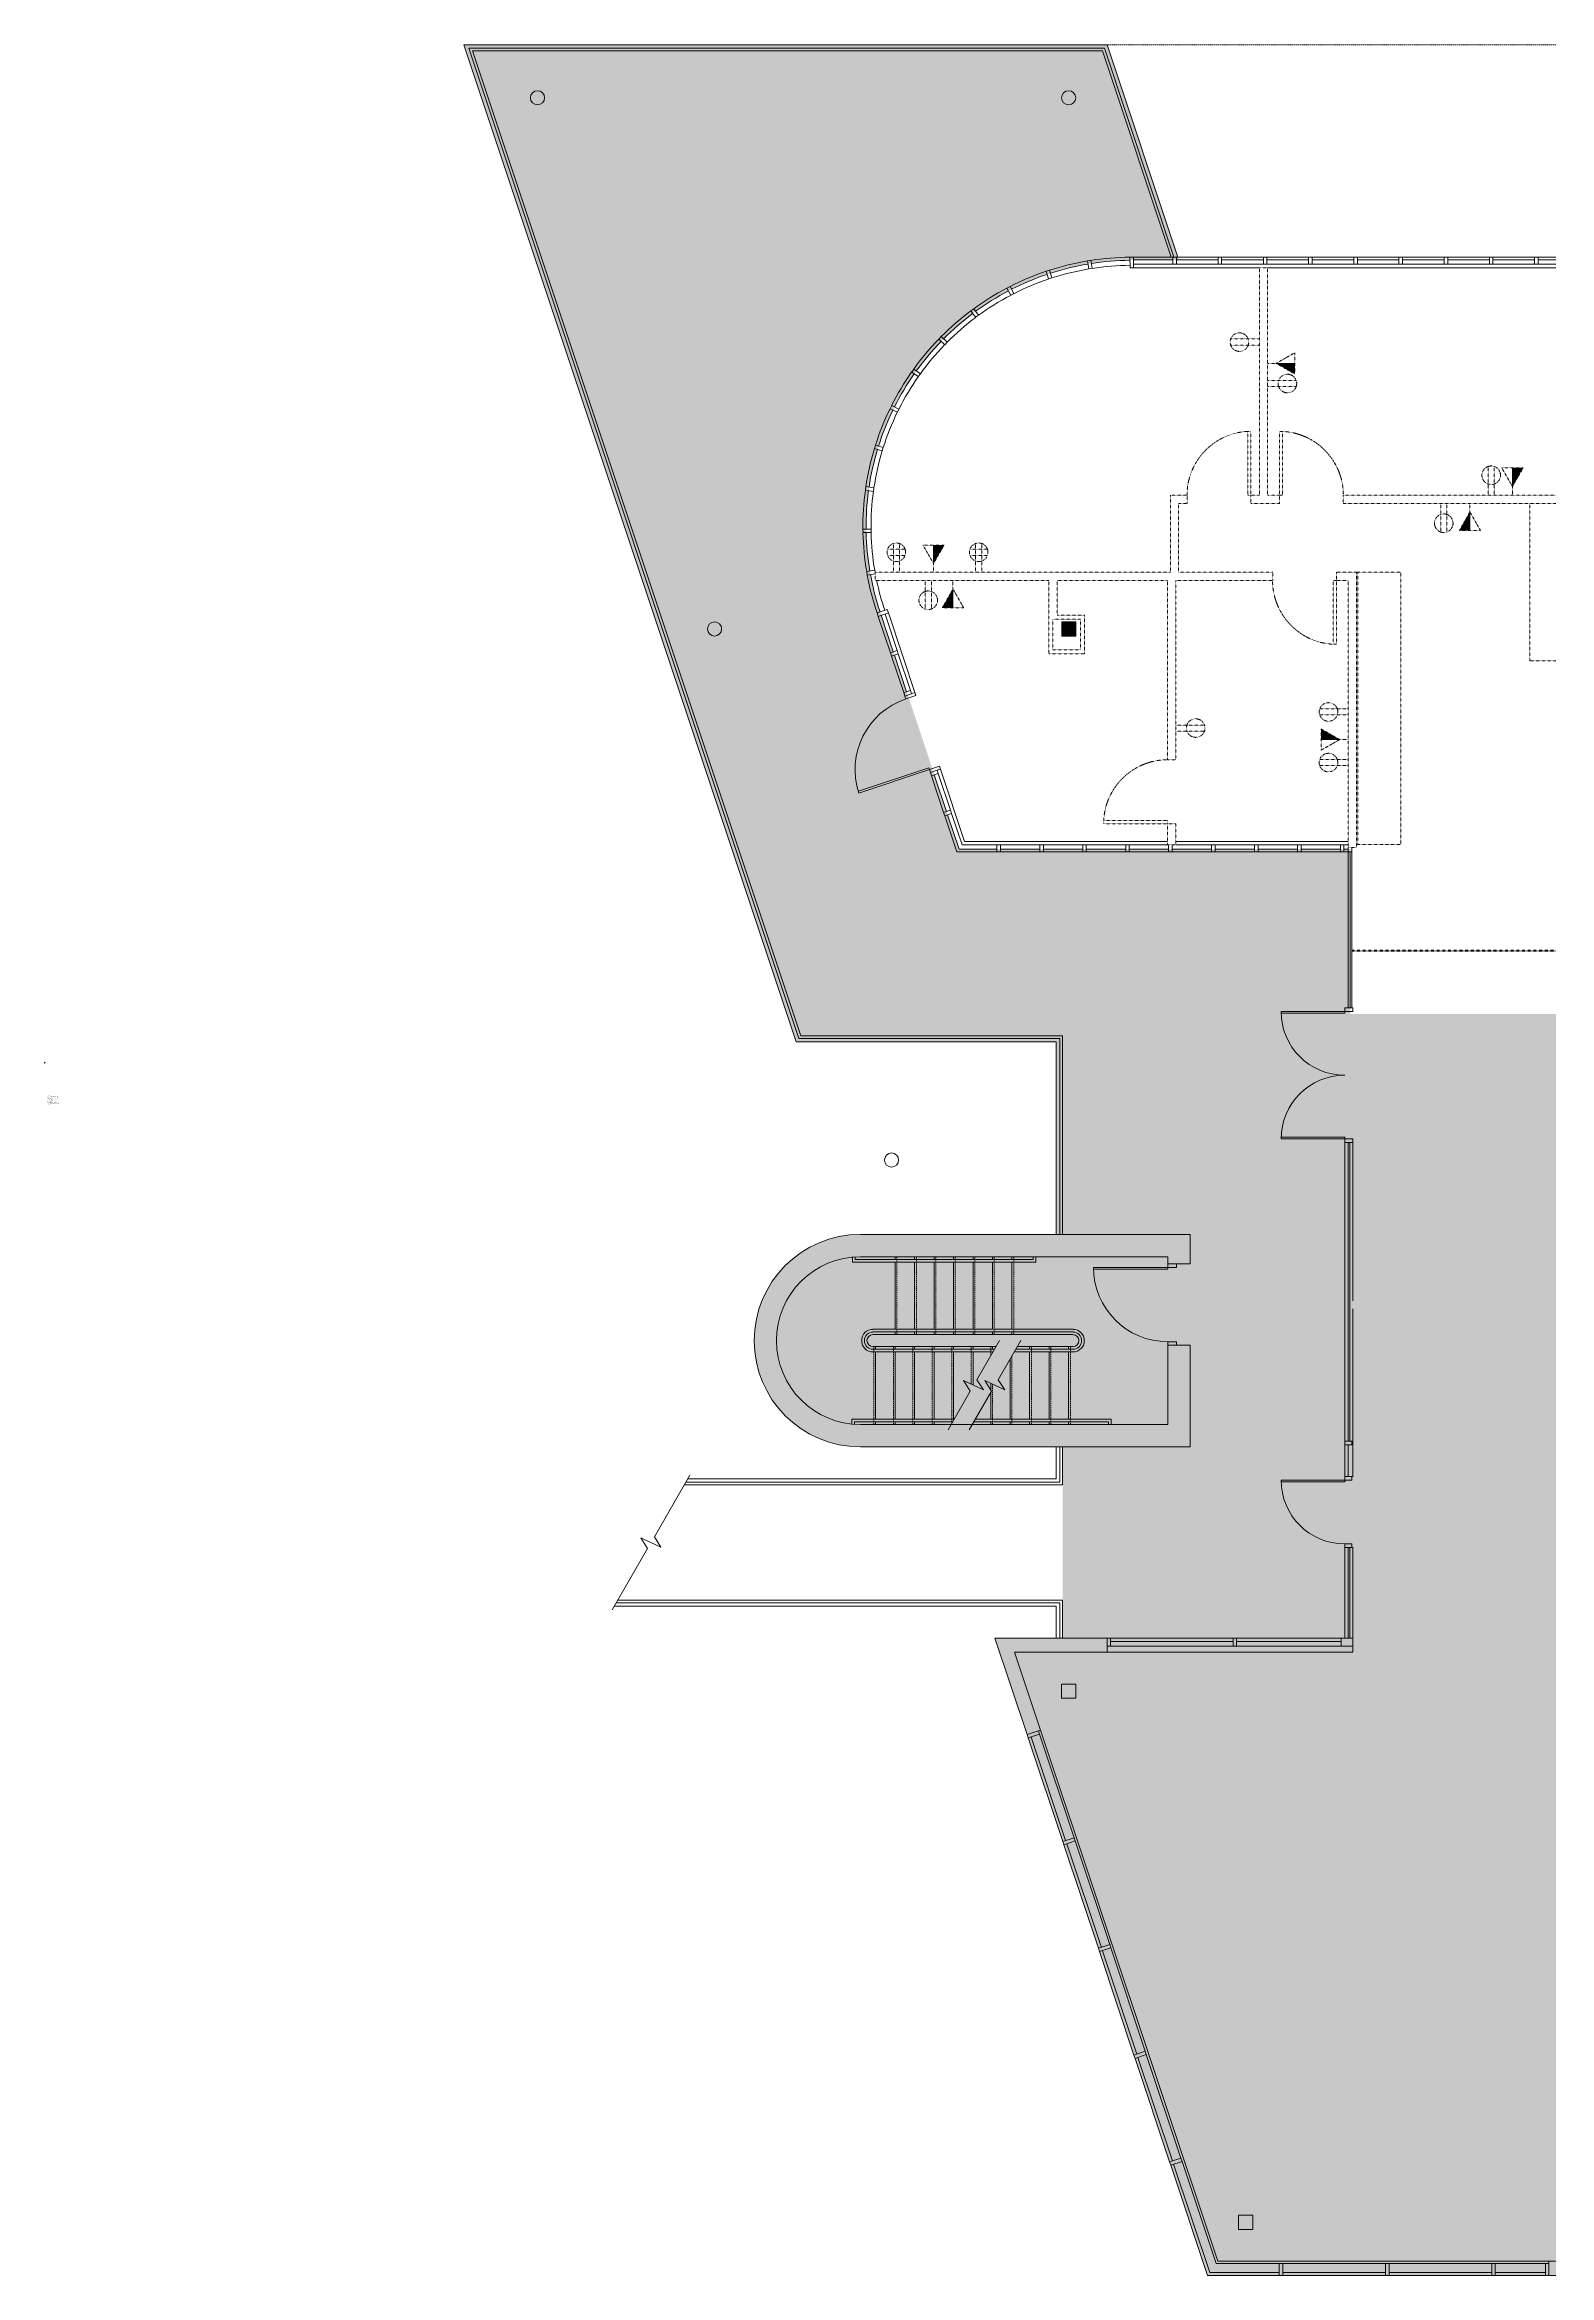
# Model space of a CAD drawing. Header units: inches. Extents: x 41 to 3078, y -575 to 685.
# Drawn here: x 41 to 891, y -575 to 685 of the extents above; entities that cross this region are included whole.
import ezdxf

# ---------------------------------------------------------------- set-up
doc = ezdxf.new("R2010")
doc.units = ezdxf.units.IN
doc.header["$MEASUREMENT"] = 0
for name, pattern in [('Demolished', [0.1875, 0.125, -0.0625]), ('Demolished 3_128_', [0.046875, 0.023437, -0.023437]), ('Hidden 1_16_', [0.09375, 0.0625, -0.03125]), ('IMPORT-HIDDEN2', [0.1875, 0.125, -0.0625])]:
    doc.linetypes.add(name, pattern=pattern)
for name, color, linetype, lineweight in [('8603 Westwood - 2nd Floor - suite 200 230_dwg', 8, 'Continuous', 9), ('A-ANNO-NOTE', 131, 'Demolished', 9), ('A-COLS-EXST', 7, 'Continuous', 9), ('A-DETL-GENF', 92, 'Continuous', 9), ('A-DOOR', 31, 'Demolished', 9), ('A-DOOR-EXST', 7, 'Continuous', 9), ('A-FLOR-BALC-EXST', 7, 'Continuous', 9), ('A-FLOR-HRAL-EXST', 7, 'Continuous', 9), ('A-FLOR-RISR-EXST', 7, 'IMPORT-HIDDEN2', 9), ('A-FLOR-STRS-EXST', 7, 'Continuous', 9), ('A-GLAZ-EXST', 7, 'Continuous', 9), ('A-GLAZ-SILL-EXST', 7, 'Continuous', 9), ('A-OVHD-BLKF-EXST', 7, 'IMPORT-HIDDEN2', 9), ('A-WALL-FULL-EXST', 7, 'Continuous', 9), ('G-ANNO-TEXT', 231, 'Continuous', 9), ('I-WALL', 2, 'Demolished', 9), ('Q-CASE', 31, 'Demolished', 9), ('S-COLS', 52, 'Continuous', 13)]:
    doc.layers.add(name, color=color, linetype=linetype, lineweight=lineweight)
doc.styles.add('Arial', font='arial.ttf', dxfattribs={"height": 0.09375})

# ---------------------------------------------------------------- blocks, each defined once
blk = doc.blocks.new('8603 Westwood - 2nd Floor - suite 200 230_dwg_SM59-2599819-New Construction - Demolition Plan')
at = {"layer": 'A-DOOR-EXST', "flags": 128}
blk.add_lwpolyline([(0, 42), (0, 0), (1, 0), (1, 42)], dxfattribs=at)
at = {"layer": 'A-DOOR-EXST'}
blk.add_arc((0, 0), 42, 360, 90, dxfattribs=at)
blk = doc.blocks.new('8603 Westwood - 2nd Floor - suite 200 230_dwg_SM55-2599832-New Construction - Demolition Plan')
at = {"layer": 'A-DOOR-EXST', "flags": 128}
blk.add_lwpolyline([(1, 36), (1, 0), (0, 0), (0, 36)], dxfattribs=at)
at = {"layer": 'A-DOOR-EXST'}
blk.add_arc((0, 0), 36, 360, 90, dxfattribs=at)
blk = doc.blocks.new('8603 Westwood - 2nd Floor - suite 200 230_dwg_SM56-2599834-New Construction - Demolition Plan')
at = {"layer": 'A-DOOR-EXST', "flags": 128}
for points in [[(0, 36), (0, 0), (1, 0), (1, 36)], [(71, 36), (71, 0), (72, 0), (72, 36)]]:
    blk.add_lwpolyline(points, dxfattribs=at)
at = {"layer": 'A-DOOR-EXST'}
for centre, start, end in [((0, 0), 360, 90), ((72, 0), 90, 180)]:
    blk.add_arc(centre, 36, start, end, dxfattribs=at)
blk = doc.blocks.new('8603 Westwood - 2nd Floor - suite 200 230_dwg_SM59-2599836-New Construction - Demolition Plan')
at = {"layer": 'A-DOOR-EXST', "flags": 128}
blk.add_lwpolyline([(0, 42), (0, 0), (1, 0), (1, 42)], dxfattribs=at)
at = {"layer": 'A-DOOR-EXST'}
blk.add_arc((0, 0), 42, 360, 90, dxfattribs=at)
blk = doc.blocks.new('8603 Westwood - 2nd Floor - suite 200 230_dwg-2280265-New Construction - Demolition Plan')
at = {"layer": 'A-COLS-EXST', "flags": 128}
for points in [[(-74.4, 334), (-82.4, 334), (-82.4, 326), (-74.4, 326)], [(25.6, 34), (17.6, 34), (17.6, 26), (25.6, 26)]]:
    blk.add_lwpolyline(points, close=True, dxfattribs=at)
at = {"layer": 'A-COLS-EXST'}
for centre in [(-378.4, 1230), (-78.4, 1230), (-278.4, 930), (-178.4, 630)]:
    blk.add_circle(centre, 4, dxfattribs=at)
at = {"layer": 'A-DOOR-EXST', "flags": 128}
for points in [[(-167.1, 893.4), (-165.2, 894), (-164.6, 892.4), (-170.3, 890.5), (-170.9, 892.1)], [(-152.7, 850.2), (-150.8, 850.8), (-151.3, 852.5), (-157, 850.6), (-156.5, 848.9)], [(-17.4, 571.4), (-17.4, 569.4), (-22.4, 569.4), (-22.4, 571.4)], [(-17.4, 525.4), (-17.4, 527.4), (-22.4, 527.4), (-22.4, 525.4)]]:
    blk.add_lwpolyline(points, dxfattribs=at)
for points in [[(82.1, 713.9), (82.1, 715.9), (77.6, 715.9), (77.6, 713.9)], [(82.1, 639.9), (82.1, 641.9), (77.6, 641.9), (77.6, 639.9)], [(77.6, 449.2), (81.6, 449.2), (81.6, 451.2), (77.6, 451.2)], [(77.6, 411.2), (81.6, 411.2), (81.6, 413.2), (77.6, 413.2)]]:
    blk.add_lwpolyline(points, close=True, dxfattribs=at)
at = {"layer": 'A-FLOR-BALC-EXST', "flags": 128}
for points in [[(-16.7, 1140), (-56.7, 1260), (-420, 1260), (-232.2, 696.7), (-85.4, 696.7), (-85.4, 588)], [(-85.4, 468), (-85.4, 450), (-293.4, 450)], [(-335, 378), (-85.4, 378), (-85.4, 360)]]:
    blk.add_lwpolyline(points, dxfattribs=at)
at = {"layer": 'A-FLOR-HRAL-EXST', "flags": 128}
for points in [[(-18.9, 1140), (-58.2, 1258), (-417.2, 1258), (-230.8, 698.7), (-83.4, 698.7), (-83.4, 588)], [(-20.4, 1140), (-59.3, 1256.5), (-415.1, 1256.5), (-229.7, 700.2), (-81.9, 700.2), (-81.9, 588)], [(-81.9, 468), (-81.9, 446.5), (-295.5, 446.5)], [(-83.4, 468), (-83.4, 448), (-294.6, 448)], [(-83.4, 360), (-83.4, 380), (-333.8, 380)], [(-81.9, 360), (-81.9, 381.5), (-333, 381.5)]]:
    blk.add_lwpolyline(points, dxfattribs=at)
at = {"layer": 'A-FLOR-RISR-EXST'}
for p, q in [((-175.4, 531.4), (-175.4, 575.4)), ((-164.4, 531.4), (-164.4, 575.4)), ((-153.4, 531.4), (-153.4, 575.4)), ((-142.4, 531.4), (-142.4, 575.4)), ((-131.4, 531.4), (-131.4, 575.4)), ((-120.4, 531.4), (-120.4, 575.4)), ((-109.4, 531.4), (-109.4, 575.4)), ((-188.4, 524.6), (-188.4, 480.6)), ((-177.4, 524.6), (-177.4, 480.6)), ((-166.4, 524.6), (-166.4, 480.6)), ((-155.4, 524.6), (-155.4, 480.6)), ((-144.4, 524.6), (-144.4, 481.4)), ((-133.4, 524.6), (-133.4, 503.4)), ((-122.4, 524.6), (-122.4, 519.5)), ((-110.4, 519.5), (-110.4, 480.6)), ((-99.4, 524.6), (-99.4, 480.6)), ((-88.4, 524.6), (-88.4, 480.6)), ((-77.4, 524.6), (-77.4, 480.6)), ((-121.4, 503.4), (-121.4, 480.6))]:
    blk.add_line(p, q, dxfattribs=at)
at = {"layer": 'A-FLOR-STRS-EXST'}
for p, q in [((-176.4, 573.9), (-176.4, 575.4)), ((-176.4, 534.4), (-176.4, 572.4)), ((-165.4, 573.9), (-165.4, 575.4)), ((-165.4, 534.4), (-165.4, 572.4)), ((-154.4, 573.9), (-154.4, 575.4)), ((-154.4, 534.4), (-154.4, 572.4)), ((-143.4, 573.9), (-143.4, 575.4)), ((-143.4, 534.4), (-143.4, 572.4)), ((-132.4, 573.9), (-132.4, 575.4)), ((-132.4, 534.4), (-132.4, 572.4)), ((-121.4, 573.9), (-121.4, 575.4)), ((-121.4, 534.4), (-121.4, 572.4)), ((-110.4, 573.9), (-110.4, 575.4)), ((-110.4, 534.4), (-110.4, 572.4)), ((-75.9, 534.4), (-188.9, 534.4)), ((-75.9, 532.9), (-188.9, 532.9)), ((-188.9, 531.4), (-75.9, 531.4)), ((-176.4, 531.4), (-176.4, 532.9)), ((-165.4, 531.4), (-165.4, 532.9)), ((-154.4, 531.4), (-154.4, 532.9)), ((-143.4, 531.4), (-143.4, 532.9)), ((-132.4, 531.4), (-132.4, 532.9)), ((-121.4, 531.4), (-121.4, 532.9)), ((-110.4, 531.4), (-110.4, 532.9)), ((-119.4, 524.6), (-188.9, 524.6)), ((-188.9, 523.1), (-120.3, 523.1)), ((-188.9, 521.6), (-121.1, 521.6)), ((-187.4, 524.6), (-187.4, 523.1)), ((-187.4, 521.6), (-187.4, 483.6)), ((-176.4, 524.6), (-176.4, 523.1)), ((-176.4, 521.6), (-176.4, 483.6)), ((-165.4, 524.6), (-165.4, 523.1)), ((-165.4, 521.6), (-165.4, 483.6)), ((-154.4, 524.6), (-154.4, 523.1)), ((-154.4, 521.6), (-154.4, 483.6)), ((-143.4, 524.6), (-143.4, 523.1)), ((-143.4, 521.6), (-143.4, 483.6)), ((-132.4, 524.6), (-132.4, 523.1)), ((-132.4, 521.6), (-132.4, 502.9)), ((-121.4, 524.6), (-121.4, 523.1)), ((-111.4, 517.7), (-111.4, 483.6)), ((-75.9, 521.6), (-109.1, 521.6)), ((-75.9, 523.1), (-108.3, 523.1)), ((-107.4, 524.6), (-75.9, 524.6)), ((-100.4, 524.6), (-100.4, 523.1)), ((-100.4, 521.6), (-100.4, 483.6)), ((-89.4, 524.6), (-89.4, 523.1)), ((-89.4, 521.6), (-89.4, 483.6)), ((-78.4, 524.6), (-78.4, 523.1)), ((-78.4, 521.6), (-78.4, 483.6)), ((-122.4, 503.8), (-122.4, 500)), ((-122.4, 498.7), (-122.4, 483.6)), ((-187.4, 482.1), (-187.4, 480.6)), ((-176.4, 482.1), (-176.4, 480.6)), ((-165.4, 482.1), (-165.4, 480.6)), ((-154.4, 482.1), (-154.4, 480.6)), ((-122.4, 482.1), (-122.4, 480.6)), ((-111.4, 482.1), (-111.4, 480.6)), ((-100.4, 482.1), (-100.4, 480.6)), ((-89.4, 482.1), (-89.4, 480.6)), ((-78.4, 482.1), (-78.4, 480.6))]:
    blk.add_line(p, q, dxfattribs=at)
at = {"layer": 'A-FLOR-STRS-EXST', "flags": 128}
for points in [[(-96.9, 575.4), (-96.9, 572.4), (-200.4, 572.4), (-200.4, 575.2)], [(-98.4, 575.4), (-98.4, 573.9), (-198.9, 573.9), (-198.9, 575.4)], [(-146.5, 477.6), (-134, 499.4), (-137.8, 505.4), (-126.5, 500.2), (-130.2, 505.9), (-117.4, 528)], [(-134.5, 477.6), (-122, 499.4), (-125.8, 505.4), (-114.5, 500.2), (-118.2, 505.9), (-105.4, 528)], [(-200.9, 480.9), (-200.9, 483.6), (-143.1, 483.6)], [(-199.4, 480.7), (-199.4, 482.1), (-143.9, 482.1)], [(-131.9, 482.1), (-55.9, 482.1), (-55.9, 480.6)], [(-131.1, 483.6), (-54.4, 483.6), (-54.4, 480.6)], [(-336.2, 376), (-316.2, 410.6), (-320, 416.6), (-308.8, 411.4), (-312.4, 417.1), (-292.3, 452)]]:
    blk.add_lwpolyline(points, dxfattribs=at)
at = {"layer": 'A-FLOR-STRS-EXST'}
for centre, radius, start, end in [((-188.9, 528), 6.38, 90, 270), ((-188.9, 528), 4.88, 90, 270), ((-188.9, 528), 3.38, 90, 270), ((-75.9, 528), 6.37, 270, 90), ((-75.9, 528), 4.87, 270, 90), ((-75.9, 528), 3.37, 270, 90)]:
    blk.add_arc(centre, radius, start, end, dxfattribs=at)
at = {"layer": 'A-GLAZ-EXST'}
for p, q in [((-19.5, 1138.4), (-41.7, 1138.4)), ((6, 1138.4), (-17.5, 1138.4)), ((31.6, 1138.4), (8, 1138.4)), ((57.1, 1138.4), (33.6, 1138.4)), ((82.7, 1138.4), (59.1, 1138.4)), ((108.2, 1138.4), (84.7, 1138.4)), ((133.8, 1138.4), (110.2, 1138.4)), ((159.3, 1138.4), (135.8, 1138.4)), ((184.8, 1138.4), (161.3, 1138.4)), ((212.1, 1138.4), (186.8, 1138.4)), ((-187.7, 962), (-187.9, 963.2)), ((-184.3, 937.7), (-177.5, 917.1)), ((-176.8, 915.2), (-169.9, 894.5)), ((-154.3, 847.6), (-147.4, 826.9)), ((-21.9, 807.9), (-21.9, 804)), ((81.5, 748.5), (81.5, 806.5)), ((-94.6, 805.6), (-116.9, 805.6)), ((-70.4, 805.6), (-92.6, 805.6)), ((-46.1, 805.6), (-68.4, 805.6)), ((-44.1, 805.6), (-21.9, 805.6)), ((2.4, 805.6), (-19.9, 805.6)), ((26.6, 805.6), (4.4, 805.6)), ((50.9, 805.6), (28.6, 805.6)), ((75.1, 805.6), (52.9, 805.6)), ((79.5, 805.6), (77.1, 805.6)), ((80.6, 715.9), (80.6, 804)), ((81.5, 715.9), (81.5, 748)), ((79.5, 471.2), (79.5, 639.9)), ((80.4, 471.2), (80.4, 639.9)), ((79.6, 469.2), (79.6, 451.2)), ((79.5, 360), (79.5, 411.2)), ((80.4, 360), (80.4, 411.2)), ((-54.7, 358.1), (14.5, 358.1)), ((75.6, 358.1), (16.5, 358.1)), ((-80.1, 245.7), (-99.5, 304.1)), ((-79.4, 243.8), (-59.9, 185.3)), ((-39.8, 125), (-59.3, 183.4)), ((-39.2, 123.1), (-19.7, 64.7)), ((100.6, 1.7), (42.6, 1.7)), ((160.6, 1.7), (102.6, 1.7)), ((190.9, 1.7), (162.6, 1.7))]:
    blk.add_line(p, q, dxfattribs=at)
at = {"layer": 'A-GLAZ-EXST', "flags": 128}
for points in [[(-67, 1133.4), (-65, 1133.7), (-65.8, 1138.2), (-67.7, 1137.9)], [(-19.5, 1140), (-17.5, 1140), (-17.5, 1136.1), (-19.5, 1136.1)], [(8, 1140), (6, 1140), (6, 1136.1), (8, 1136.1)], [(31.6, 1140), (33.6, 1140), (33.6, 1136.1), (31.6, 1136.1)], [(57.1, 1140), (59.1, 1140), (59.1, 1136.1), (57.1, 1136.1)], [(82.7, 1140), (84.7, 1140), (84.7, 1136.1), (82.7, 1136.1)], [(108.2, 1140), (110.2, 1140), (110.2, 1136.1), (108.2, 1136.1)], [(133.8, 1140), (135.8, 1140), (135.8, 1136.1), (133.8, 1136.1)], [(159.3, 1140), (161.3, 1140), (161.3, 1136.1), (159.3, 1136.1)], [(184.8, 1140), (186.8, 1140), (186.8, 1136.1), (184.8, 1136.1)], [(-111.1, 1118.5), (-109.3, 1119.4), (-111.4, 1123.4), (-113.2, 1122.5)], [(-89.7, 1127.7), (-87.8, 1128.3), (-89.2, 1132.6), (-91.1, 1132)], [(-130.9, 1106), (-129.3, 1107.2), (-132, 1110.8), (-133.6, 1109.6)], [(-147, 1091.9), (-150.3, 1095.1), (-151.7, 1093.7), (-148.4, 1090.5)], [(-163.3, 1072.5), (-162.1, 1074.1), (-165.9, 1076.8), (-167, 1075.1)], [(-175.1, 1052.4), (-179.2, 1054.4), (-178.3, 1056.2), (-174.3, 1054.2)], [(-183.1, 1032.5), (-187.4, 1033.8), (-188, 1031.9), (-183.7, 1030.6)], [(-188.4, 1009.7), (-192.9, 1010.4), (-193.2, 1008.4), (-188.6, 1007.7)], [(-190, 986.4), (-194.6, 986.4), (-194.5, 984.4), (-190, 984.4)], [(-180.2, 939.1), (-185.9, 937.1), (-186.5, 939), (-180.9, 941)], [(-178.4, 914.6), (-179, 916.5), (-175.2, 917.8), (-174.6, 915.9)], [(-170.9, 892.1), (-171.5, 894), (-167.7, 895.3), (-167.1, 893.4)], [(-155.9, 847.1), (-156.5, 848.9), (-152.7, 850.2), (-152.1, 848.3)], [(-148.3, 824.5), (-149, 826.4), (-145.2, 827.7), (-144.6, 825.8)], [(-116.9, 804), (-118.9, 804), (-118.9, 808), (-116.9, 808)], [(-94.6, 804), (-92.6, 804), (-92.6, 808), (-94.6, 808)], [(-70.4, 804), (-68.4, 804), (-68.4, 808), (-70.4, 808)], [(-46.1, 804), (-44.1, 804), (-44.1, 808), (-46.1, 808)], [(2.4, 804), (4.4, 804), (4.4, 808), (2.4, 808)], [(26.6, 804), (28.6, 804), (28.6, 808), (26.6, 808)], [(50.9, 804), (52.9, 804), (52.9, 808), (50.9, 808)], [(75.1, 804), (77.1, 804), (77.1, 808), (75.1, 808)], [(81.6, 469.2), (81.6, 471.2), (77.6, 471.2), (77.6, 469.2)], [(-54.7, 360), (-56.7, 360), (-56.7, 355.5), (-54.7, 355.5)], [(16.5, 360), (14.5, 360), (14.5, 355.5), (16.5, 355.5)], [(82.1, 360), (75.6, 360), (75.6, 355.5), (82.1, 355.5)], [(-95.4, 307.6), (-101.8, 305.5), (-101.2, 303.6), (-94.8, 305.7)], [(-74.7, 245.4), (-81.1, 243.2), (-81.7, 245.1), (-75.3, 247.2)], [(-54.6, 185), (-61, 182.9), (-61.6, 184.8), (-55.2, 186.9)], [(-34.5, 124.7), (-40.8, 122.5), (-41.5, 124.4), (-35.1, 126.6)], [(-14.3, 64.3), (-20.7, 62.2), (-21.4, 64.1), (-15, 66.2)], [(40.6, 6.7), (40.6, 0), (42.6, 0), (42.6, 6.7)], [(100.6, 6.7), (100.6, 0), (102.6, 0), (102.6, 6.7)], [(160.6, 6.7), (160.6, 0), (162.6, 0), (162.6, 6.7)], [(192.9, 6.7), (192.9, 0), (190.9, 0), (190.9, 6.7)]]:
    blk.add_lwpolyline(points, close=True, dxfattribs=at)
for points in [[(-43.8, 1140), (-43.7, 1134), (-41.7, 1134), (-41.7, 1140), (-43.7, 1140)], [(-187.9, 963.2), (-192.4, 962.4), (-192.1, 960.4), (-187.7, 961.2)], [(-146.8, 825), (-140.3, 805.6), (-118.9, 805.6)], [(-21.9, 804), (-19.9, 804), (-19.9, 807.9)], [(79.5, 806.5), (79.5, 804), (81.5, 804)], [(-19.1, 62.8), (1.3, 1.7), (40.6, 1.7)]]:
    blk.add_lwpolyline(points, dxfattribs=at)
at = {"layer": 'A-GLAZ-EXST'}
for start, end in [(99.6003, 107.912), (90.5269, 98.8386), (108.6737, 116.9854), (117.7472, 126.0589), (126.8206, 135.1547), (135.9165, 144.2282), (144.9899, 153.3016), (154.0633, 162.3975), (163.1592, 171.4709), (172.2326, 180.5443), (181.3061, 189.6178), (190.3795, 198.6912)]:
    blk.add_arc((-42.4, 987.8), 150.4, start, end, dxfattribs=at)
at = {"layer": 'A-GLAZ-SILL-EXST'}
for p, q in [((-17.7, 1140), (-41.7, 1140)), ((212.1, 1136), (-41.7, 1136)), ((7.8, 1140), (-17.5, 1140)), ((33.3, 1140), (8, 1140)), ((58.9, 1140), (33.6, 1140)), ((84.4, 1140), (59.1, 1140)), ((110, 1140), (84.7, 1140)), ((135.5, 1140), (110.2, 1140)), ((161, 1140), (135.8, 1140)), ((186.6, 1140), (161.3, 1140)), ((213.4, 1140), (186.8, 1140)), ((-41.7, 1134), (29.3, 1134)), ((33.9, 1134), (217.1, 1134)), ((-185.9, 937.1), (-179, 916.5)), ((-182.1, 938.4), (-175.2, 917.8)), ((-180.2, 939.1), (-164.6, 892.4)), ((-178.4, 914.6), (-171.5, 894)), ((-174.6, 915.9), (-167.7, 895.3)), ((-155.9, 847.1), (-149, 826.4)), ((-152.1, 848.3), (-145.2, 827.7)), ((-94.6, 808), (-116.9, 808)), ((-92.6, 808), (-70.4, 808)), ((-46.1, 808), (-68.4, 808)), ((-22.6, 808), (-44.1, 808)), ((79.6, 810), (-17.9, 810)), ((2.4, 808), (-17.9, 808)), ((26.6, 808), (4.4, 808)), ((50.9, 808), (28.6, 808)), ((75.1, 808), (52.9, 808)), ((79.6, 808), (77.1, 808)), ((-94.6, 804), (-116.9, 804)), ((-70.4, 804), (-92.6, 804)), ((-46.1, 804), (-68.4, 804)), ((-21.9, 804), (-44.1, 804)), ((2.4, 804), (-19.9, 804)), ((26.6, 804), (4.4, 804)), ((50.9, 804), (28.6, 804)), ((75.1, 804), (52.9, 804)), ((77.6, 639.9), (77.6, 471.2)), ((82.1, 639.9), (82.1, 550.5)), ((77.6, 451.2), (77.6, 469.2)), ((77.6, 411.2), (77.6, 360)), ((14.5, 360), (-54.7, 360)), ((14.5, 355.5), (-54.7, 355.5)), ((75.6, 360), (16.5, 360)), ((75.6, 355.5), (16.5, 355.5)), ((-101.2, 303.6), (-81.7, 245.1)), ((-94.8, 305.7), (-75.3, 247.2)), ((-61.6, 184.8), (-81.1, 243.2)), ((-55.2, 186.9), (-74.7, 245.4)), ((-61, 182.9), (-41.5, 124.4)), ((-54.6, 185), (-35.1, 126.6)), ((-21.4, 64.1), (-40.8, 122.5)), ((-15, 66.2), (-34.5, 124.7)), ((42.6, 6.7), (100.6, 6.7)), ((42.6, 0), (100.6, 0)), ((102.6, 6.7), (160.6, 6.7)), ((102.6, 0), (160.6, 0)), ((162.6, 6.7), (190.9, 6.7)), ((162.6, 0), (190.9, 0))]:
    blk.add_line(p, q, dxfattribs=at)
at = {"layer": 'A-GLAZ-SILL-EXST', "flags": 128}
for points in [[(-22.6, 810), (-137.2, 810), (-150.8, 850.8)], [(-148.3, 824.5), (-141.5, 804), (-118.9, 804)], [(-144.6, 825.8), (-138.6, 808), (-118.9, 808)], [(77.1, 804), (79.5, 804), (79.5, 715.9)], [(82.1, 546), (82.1, 451.2), (81.6, 451.2)], [(81.6, 411.2), (82.1, 411.2), (82.1, 360)], [(-56.7, 352), (82.1, 352), (82.1, 355.5)], [(192.9, 8), (5.8, 8), (-94.2, 308)], [(40.6, 6.7), (4.9, 6.7), (-14.3, 64.3)], [(40.6, 0), (0, 0), (-20.7, 62.2)]]:
    blk.add_lwpolyline(points, dxfattribs=at)
at = {"layer": 'A-GLAZ-SILL-EXST'}
for radius, start, end in [(152.2, 99.5959, 107.9164), (152.2, 90.5225, 98.8429), (147.6, 90.5341, 98.8313), (152.2, 117.7428, 126.0632), (152.2, 108.6693, 116.9898), (147.6, 108.681, 116.9782), (147.6, 99.6075, 107.9047), (152.2, 126.8162, 135.1591), (147.6, 117.7544, 126.0516), (147.6, 126.8278, 135.1475), (152.2, 135.9121, 144.2325), (147.6, 135.9237, 144.2209), (152.2, 144.9855, 153.306), (147.6, 144.9971, 153.2943), (152.2, 154.0589, 162.4018), (147.6, 154.0706, 162.3902), (152.2, 163.1548, 171.4753), (147.6, 163.1664, 171.4636), (152.2, 172.2282, 180.5487), (147.6, 172.2399, 180.5371), (152.2, 181.3017, 189.6221), (147.6, 181.3133, 189.6105), (152.2, 190.3751, 198.6955), (147.6, 191.9021, 198.6839)]:
    blk.add_arc((-42.4, 987.8), radius, start, end, dxfattribs=at)
at = {"layer": 'A-OVHD-BLKF-EXST'}
blk.add_line((-56.7, 1260), (480, 1260), dxfattribs=at)
at = {"layer": 'A-WALL-FULL-EXST', "flags": 128}
for points in [[(-196, 575.4), (-22.4, 575.4), (-22.4, 571.4), (-9.7, 571.4), (-9.7, 588), (-196, 588)], [(-196, 480.6), (-22.4, 480.6), (-22.4, 525.4), (-9.7, 525.4), (-9.7, 468), (-196, 468)]]:
    blk.add_lwpolyline(points, dxfattribs=at)
for points in [[(-56.7, 360), (-56.7, 352), (-108.9, 352), (-94.2, 308), (-101.8, 305.5), (-120, 360)], [(250.4, 8), (250.4, 0), (192.9, 0), (192.9, 8)]]:
    blk.add_lwpolyline(points, close=True, dxfattribs=at)
at = {"layer": 'A-WALL-FULL-EXST'}
for radius in [60, 47.4]:
    blk.add_arc((-196, 528), radius, 90, 270, dxfattribs=at)
at = {"rotation": 108.4315742340662}
blk.add_blockref('8603 Westwood - 2nd Floor - suite 200 230_dwg_SM59-2599836-New Construction - Demolition Plan', (-157, 850.6), dxfattribs=at)
at = {"extrusion": (0, 0, -1), "zscale": -1, "rotation": 270}
for name, p in [('8603 Westwood - 2nd Floor - suite 200 230_dwg_SM56-2599834-New Construction - Demolition Plan', (-77.6, 713.9)), ('8603 Westwood - 2nd Floor - suite 200 230_dwg_SM59-2599819-New Construction - Demolition Plan', (22.4, 569.4)), ('8603 Westwood - 2nd Floor - suite 200 230_dwg_SM55-2599832-New Construction - Demolition Plan', (-77.6, 449.2))]:
    blk.add_blockref(name, p, dxfattribs=at)
blk = doc.blocks.new('Concrete-Square-Column - 8 x 8-2550214-New Construction - Demolition Plan')
at = {"layer": 'S-COLS', "lineweight": 9}
blk.add_hatch(color=55, dxfattribs=at).paths.add_polyline_path([(4, -4), (4, 4), (-4, 4), (-4, -4)], flags=0)
at = {"layer": 'S-COLS', "color": 250, "lineweight": 20}
for p, q in [((4, 4), (-4, 4)), ((-4, 4), (-4, -4)), ((4, -4), (4, 4)), ((-4, -4), (4, -4))]:
    blk.add_line(p, q, dxfattribs=at)
blk = doc.blocks.new('Single-Flush - 36_ x 96_-2411555-New Construction - Demolition Plan')
at = {"layer": 'A-DOOR', "color": 250, "linetype": 'Hidden 1_16_', "lineweight": 20}
for p, q in [((16.2, 2.3), (16.2, 38.3)), ((18, 38.3), (16.2, 38.3)), ((18, 2.3), (18, 38.3)), ((18, 2.3), (16.2, 2.3))]:
    blk.add_line(p, q, dxfattribs=at)
at = {"layer": 'A-DOOR', "color": 7, "linetype": 'Demolished 3_128_'}
blk.add_arc((18, 2.3), 36.1, 92.7812, 180, dxfattribs=at)
blk = doc.blocks.new('Single-Flush - 36_ x 96_-2411590-New Construction - Demolition Plan')
at = {"layer": 'A-DOOR', "color": 250, "linetype": 'Hidden 1_16_', "lineweight": 20}
for p, q in [((16.2, -2.3), (16.2, -38.3)), ((18, -2.3), (16.2, -2.3)), ((18, -2.3), (18, -38.3)), ((18, -38.3), (16.2, -38.3))]:
    blk.add_line(p, q, dxfattribs=at)
at = {"layer": 'A-DOOR', "color": 7, "linetype": 'Demolished 3_128_'}
blk.add_arc((18, -2.3), 36.1, 180, 267.2188, dxfattribs=at)
blk = doc.blocks.new('Counter Top - Standard Counter Top w_ Backsplash-2559978-New Construction - Demolition Plan')
at = {"layer": 'Q-CASE', "color": 7, "linetype": 'Demolished 3_128_'}
for p, q in [((-47.3, 25), (106.5, 25)), ((-47.3, 0), (-47.3, 25)), ((106.5, 0), (106.5, 25)), ((106.5, 0.8), (-47.3, 0.8))]:
    blk.add_line(p, q, dxfattribs=at)
blk = doc.blocks.new('Counter Top - Standard Counter Top w_ Backsplash-2560158-New Construction - Demolition Plan')
at = {"layer": 'Q-CASE', "color": 7, "linetype": 'Demolished 3_128_'}
for p, q in [((41.6, -0.8), (-47.3, -0.8)), ((41.6, 0), (41.6, -25)), ((-47.3, -25), (41.6, -25))]:
    blk.add_line(p, q, dxfattribs=at)
blk = doc.blocks.new('FORM Keynote Tag - Default w_arrow-62346-_A1001 - Demolition Plan Keynotes')
at = {"layer": 'A-ANNO-NOTE', "linetype": 'Continuous', "lineweight": 20}
for p, q in [((41.5, 110.3), (41.4, 110.2)), ((41.4, 110.2), (41.5, 110.1)), ((41.5, 110.3), (41.6, 110.3)), ((41.5, 110.1), (41.6, 110.1)), ((41.6, 110.2), (41.6, 110.3)), ((41.6, 110.1), (41.6, 110.2))]:
    blk.add_line(p, q, dxfattribs=at)

msp = doc.modelspace()

# ---------------------------------------------------------------- hatches: boundary and pattern name
at = {"layer": 'A-ANNO-NOTE', "linetype": 'Demolished 3_128_'}
for points in [[(747.6, 499), (747.6, 505), (737.1, 505)], [(870.5, 435.5), (876.5, 445.9), (870.5, 445.9)], [(846.5, 410.5), (846.5, 421), (840.5, 410.5)], [(543.5, 392), (549.5, 402.4), (543.5, 402.4)], [(554.5, 367), (554.5, 377.5), (548.5, 367)], [(772.9, 292.5), (762.4, 298.5), (762.4, 292.5)]]:
    msp.add_hatch(color=7, dxfattribs=at).paths.add_polyline_path(points, flags=0)
at = {"layer": 'A-DETL-GENF'}
h = msp.add_hatch(color=9, dxfattribs=at)
h.paths.add_polyline_path([(2561.5, -575), (2355, 47.3), (2360.4, 47.5), (2365.7, 48.2), (2371, 49.4), (2376.1, 51.1), (2381.1, 53.2), (2385.8, 55.8), (2390.3, 58.8), (2394.6, 62.1), (2398.5, 65.8), (2402, 69.9), (2405.2, 74.3), (2407.9, 78.9), (2410.3, 83.8), (2412.2, 88.8), (2413.6, 94), (2414.6, 99.3), (2415.1, 104.7), (2415.1, 110.1), (2414.6, 115.5), (2413.6, 120.8), (2412.2, 126), (2410.3, 131), (2407.9, 135.9), (2405.2, 140.5), (2402, 144.9), (2398.5, 149), (2394.6, 152.7), (2390.3, 156), (2385.8, 159), (2381.1, 161.6), (2376.1, 163.7), (2371, 165.4), (2365.7, 166.6), (2360.4, 167.3), (2355, 167.5), (2314, 167.5), (2324, 137.5), (2059.4, 137.5), (2059.4, 134), (1746.2, 134), (1746.2, 137.5), (1710.2, 137.5), (1710.2, 134), (1697.4, 134), (1697.4, 137.5), (1695.4, 137.5), (1695.4, 134), (1245.6, 134), (1245.6, 137.5), (778.9, 137.5), (778.9, 230.7), (557.9, 230.7), (513.4, 364.6), (510.8, 372.9), (508.8, 381.2), (507.2, 389.7), (506.1, 398.2), (505.6, 406.8), (505.5, 415.4), (505.8, 424), (506.7, 432.6), (508.1, 441.1), (510, 449.5), (512.3, 457.7), (515.1, 465.9), (518.4, 473.8), (522.1, 481.6), (526.2, 489.1), (530.8, 496.4), (535.8, 503.4), (541.2, 510.2), (546.9, 516.6), (553, 522.6), (559.5, 528.3), (566.2, 533.7), (573.3, 538.6), (580.6, 543.1), (588.2, 547.2), (596, 550.8), (603.9, 554), (612.1, 556.8), (620.4, 559), (628.8, 560.8), (637.3, 562.1), (645.9, 563), (654.5, 563.3), (682.1, 563.3), (641.5, 685), (278.2, 685), (466, 121.8), (612.9, 121.8), (612.9, 13), (502.2, 13), (496.9, 12.8), (491.5, 12.1), (486.3, 10.9), (481.2, 9.2), (476.2, 7.1), (471.5, 4.5), (467, 1.6), (462.8, -1.8), (458.9, -5.5), (455.3, -9.6), (452.2, -13.9), (449.4, -18.5), (447.1, -23.4), (445.2, -28.4), (443.8, -33.6), (442.8, -38.9), (442.3, -44.3), (442.3, -49.7), (442.8, -55), (443.8, -60.3), (445.2, -65.5), (447.1, -70.5), (449.4, -75.4), (452.2, -80), (455.3, -84.4), (458.9, -88.4), (462.8, -92.1), (467, -95.5), (471.5, -98.5), (476.2, -101), (481.2, -103.1), (486.3, -104.8), (491.5, -106), (496.9, -106.7), (502.2, -107), (616.4, -107), (616.4, -215), (578.2, -215), (698.2, -575), (1879.9, -575)], flags=0)
h.paths.add_polyline_path([(1210.2, 126.5), (1206.7, 126.5), (1206.7, 134), (1210.2, 134), (1210.2, 132.5)], flags=0)

# ---------------------------------------------------------------- linework, layer by layer
at = {"layer": 'A-ANNO-NOTE', "color": 7, "linetype": 'Demolished 3_128_'}
for p, q in [((727.6, 518.8), (711.4, 518.8)), ((727.6, 515.3), (711.4, 515.3)), ((732.2, 505), (747.6, 505)), ((737.1, 505), (747.6, 511)), ((747.6, 505), (737.1, 505)), ((737.1, 505), (747.6, 499)), ((737.1, 505), (747.6, 499)), ((747.6, 499), (747.6, 511)), ((747.6, 499), (747.6, 505)), ((732.2, 495.4), (748.4, 495.4)), ((732.2, 491.9), (748.4, 491.9)), ((856.8, 430.5), (856.8, 446.7)), ((860.2, 430.5), (860.2, 446.7)), ((870.5, 435.5), (864.5, 445.9)), ((876.5, 445.9), (864.5, 445.9)), ((876.5, 445.9), (870.5, 445.9)), ((870.5, 445.9), (870.5, 435.5)), ((870.5, 435.5), (876.5, 445.9)), ((870.5, 430.5), (870.5, 445.9)), ((870.5, 435.5), (876.5, 445.9)), ((830, 425.9), (830, 409.7)), ((833.4, 425.9), (833.4, 409.7)), ((846.5, 421), (840.5, 410.5)), ((846.5, 421), (840.5, 410.5)), ((846.5, 425.9), (846.5, 410.5)), ((846.5, 410.5), (846.5, 421)), ((846.5, 421), (852.5, 410.5)), ((520.8, 387), (520.8, 403.2)), ((524.3, 387), (524.3, 403.2)), ((567.3, 387), (567.3, 403.2)), ((570.8, 387), (570.8, 403.2)), ((840.5, 410.5), (846.5, 410.5)), ((840.5, 410.5), (852.5, 410.5)), ((527.5, 400), (517.6, 400)), ((527.5, 396.5), (517.6, 396.5)), ((543.5, 392), (537.5, 402.4)), ((549.5, 402.4), (537.5, 402.4)), ((549.5, 402.4), (543.5, 402.4)), ((543.5, 402.4), (543.5, 392)), ((543.5, 392), (549.5, 402.4)), ((543.5, 387), (543.5, 402.4)), ((543.5, 392), (549.5, 402.4)), ((574, 400), (564.1, 400)), ((574, 396.5), (564.1, 396.5)), ((538.8, 382.4), (538.8, 366.2)), ((542.3, 382.4), (542.3, 366.2)), ((554.5, 382.4), (554.5, 367)), ((554.5, 377.5), (548.5, 367)), ((554.5, 377.5), (548.5, 367)), ((548.5, 367), (554.5, 367)), ((548.5, 367), (560.5, 367)), ((554.5, 367), (554.5, 377.5)), ((554.5, 377.5), (560.5, 367)), ((777.8, 309.9), (761.6, 309.9)), ((777.8, 306.4), (761.6, 306.4)), ((680.3, 300.7), (696.5, 300.7)), ((680.3, 297.2), (696.5, 297.2)), ((762.4, 298.5), (762.4, 292.5)), ((772.9, 292.5), (762.4, 298.5)), ((762.4, 298.5), (762.4, 286.5)), ((772.9, 292.5), (762.4, 298.5)), ((762.4, 292.5), (772.9, 292.5)), ((777.8, 292.5), (762.4, 292.5)), ((772.9, 292.5), (762.4, 286.5)), ((777.8, 281.3), (761.6, 281.3)), ((777.8, 277.8), (761.6, 277.8))]:
    msp.add_line(p, q, dxfattribs=at)
for centre in [(716.3, 517), (743.4, 493.6), (858.5, 441.8), (831.7, 414.7), (522.5, 398.3), (569, 398.3), (540.5, 371.2), (691.6, 299), (766.6, 308.1), (766.6, 279.5)]:
    msp.add_circle(centre, 5.25, dxfattribs=at)
at = {"layer": 'I-WALL', "color": 250, "linetype": 'Hidden 1_16_', "lineweight": 20}
for p, q in [((727.6, 559), (727.6, 430.5)), ((732.2, 559), (727.6, 559)), ((732.2, 430.5), (732.2, 559)), ((677.3, 430.5), (677.3, 387)), ((686.8, 430.5), (677.3, 430.5)), ((686.8, 425.9), (686.8, 430.5)), ((727.6, 430.5), (722.8, 430.5)), ((722.8, 430.5), (722.8, 425.9)), ((738.9, 430.5), (732.2, 430.5)), ((738.9, 425.9), (738.9, 430.5)), ((915.3, 430.5), (774.9, 430.5)), ((774.9, 430.5), (774.9, 425.9)), ((681.9, 387), (681.9, 425.9)), ((681.9, 425.9), (686.8, 425.9)), ((722.8, 425.9), (738.9, 425.9)), ((774.9, 425.9), (905.4, 425.9)), ((677.3, 387), (510.5, 387)), ((510.5, 387), (510.5, 382.4)), ((510.5, 382.4), (608.7, 382.4)), ((608.7, 382.4), (608.7, 341)), ((613.3, 382.4), (675.7, 382.4)), ((613.3, 362.7), (613.3, 382.4)), ((675.7, 382.4), (675.7, 281)), ((680.3, 382.4), (735.1, 382.4)), ((680.3, 281), (680.3, 382.4)), ((735.1, 387), (681.9, 387)), ((735.1, 382.4), (735.1, 387)), ((782.4, 387), (771.1, 387)), ((771.1, 387), (771.1, 382.4)), ((771.1, 382.4), (777.8, 382.4)), ((777.8, 382.4), (777.8, 231.5)), ((782.4, 231.5), (782.4, 387)), ((610.8, 360.6), (626.6, 360.6)), ((610.8, 343.1), (610.8, 360.6)), ((628.7, 362.7), (613.3, 362.7)), ((626.6, 360.6), (626.6, 343.1)), ((628.7, 341), (628.7, 362.7)), ((608.7, 341), (628.7, 341)), ((626.6, 343.1), (610.8, 343.1)), ((675.7, 281), (680.3, 281)), ((675.7, 245), (675.7, 233)), ((680.3, 245), (675.7, 245)), ((680.3, 233), (680.3, 245)), ((675.7, 233), (680.3, 233)), ((777.8, 231.5), (782.4, 231.5)), ((983.7, 173.5), (779.8, 173.5)), ((779.8, 173.5), (779.8, 173)), ((779.8, 173), (983.7, 173))]:
    msp.add_line(p, q, dxfattribs=at)

# ---------------------------------------------------------------- block references
at = {"layer": '8603 Westwood - 2nd Floor - suite 200 230_dwg', "color": 7}
msp.add_blockref('8603 Westwood - 2nd Floor - suite 200 230_dwg-2280265-New Construction - Demolition Plan', (698.2, -575), dxfattribs=at)
at = {"layer": 'A-ANNO-NOTE', "linetype": 'Continuous', "lineweight": 20}
for p in [(0, 0), (0, -0.4)]:
    msp.add_blockref('FORM Keynote Tag - Default w_arrow-62346-_A1001 - Demolition Plan Keynotes', p, dxfattribs=at)
at = {"layer": 'A-DOOR', "color": 7, "linetype": 'Demolished 3_128_'}
for name, p in [('Single-Flush - 36_ x 96_-2411555-New Construction - Demolition Plan', (704.8, 428.2)), ('Single-Flush - 36_ x 96_-2411590-New Construction - Demolition Plan', (753.1, 384.7))]:
    msp.add_blockref(name, p, dxfattribs=at)
for p, rotation in [((756.9, 428.2), 180), ((678, 263), 269.9999999999999)]:
    msp.add_blockref('Single-Flush - 36_ x 96_-2411590-New Construction - Demolition Plan', p, dxfattribs=dict(at, rotation=rotation))
at = {"layer": 'Q-CASE', "color": 7, "linetype": 'Demolished 3_128_', "rotation": 269.9999999999997}
for name, p in [('Counter Top - Standard Counter Top w_ Backsplash-2560158-New Construction - Demolition Plan', (905.4, 378.6)), ('Counter Top - Standard Counter Top w_ Backsplash-2559978-New Construction - Demolition Plan', (782.4, 339.8))]:
    msp.add_blockref(name, p, dxfattribs=at)
at = {"layer": 'S-COLS', "lineweight": 9}
msp.add_blockref('Concrete-Square-Column - 8 x 8-2550214-New Construction - Demolition Plan', (619.9, 355), dxfattribs=at)

# ---------------------------------------------------------------- texts
at = {"layer": 'A-ANNO-NOTE', "linetype": 'Continuous', "char_height": 0.0937, "width": 0.0884, "attachment_point": 1, "style": 'Arial'}
for s, insert in [('1', (41.5, 110.3)), ('2', (41.5, 109.9))]:
    msp.add_mtext(s, dxfattribs=dict(at, insert=insert))
at = {"layer": 'G-ANNO-TEXT', "color": 7, "char_height": 0.0937, "attachment_point": 1, "style": 'Arial'}
for s, insert, width in [('TEXT', (41.7, 110.3), 0.407), ('TEXT', (41.7, 109.9), 0.407), ('•', (42.9, 91.5), 0.303), ('•', (42.9, 91.2), 0.303), ('•', (42.9, 90.9), 0.303), ('•', (42.9, 90.3), 0.303), ('•', (42.9, 89.3), 0.303), ('•', (42.9, 88.4), 0.303), ('THE SHADED AREA IS NOT IN CONTRACT.', (43.2, 91.5), 3.286), ('THE SITE SHOULD REMAIN SECURE AT ALL TIMES DURING ALL PHASES OF CONSTRUCTION. ', (43.2, 91.2), 7.335), ('THE GENERAL CONTRACTOR SHALL VISUALLY INSPECT ALL EXISTING CONDITIONS AND SHALL ', (43.2, 90.9), 7.562), ('COORDINATE ANY OUTSTANDING DEMO ISSUES WITH THE ARCHITECT PRIOR TO BEGINNING OF ', (43.2, 90.8), 7.685), ('WORK.', (43.2, 90.6), 0.552), ('SEE MEP DEMOLITION DRAWINGS FOR EXTENT OF ALL MECHANICAL, ELECTRICAL, AND PLUMBING ', (43.2, 90.3), 7.881), ('DEMOLITION.  CONSULT ENGINEERING NOTES FOR EXTENT OF EXISTING BUILDING SYSTEMS TO BE ', (43.2, 90.2), 7.963), ('REMOVED  OR TO BE RELOCATED.  REMOVAL WORK IS INTENDED TO INCLUDE ALL ASSOCIATED ', (43.2, 90), 7.704), ('BUILT-IN ITEMS SUCH AS ELECTRICAL/DATA, OUTLETS, SWITCHES, CONDUITS, CONTROLS, PIPING, ', (43.2, 89.9), 7.862), ('MOUNTING BLOCKS, ETC.  REFER TO MEP DRAWINGS FOR PROCEDURES CONCERNING THESE ', (43.2, 89.7), 7.6), ('TRADES IN DEMOLITION AREAS.', (43.2, 89.6), 2.531), ('AS INDICATED ON THE DEMOLITION PLAN, GENERAL CONTRACTOR IS TO REMOVE ALL NOTED CABLE ', (43.2, 89.3), 8.08), ('TV CONNECTIONS AND ABANDONED TELEDATA AND ELECTRICAL OUTLETS.  CONTRACTOR TO ', (43.2, 89.1), 7.553), ('REMOVE THE ASSOCIATED OUTLETS, COVERPLATES, AND WIRING BACK TO SOURCE.  SEE ', (43.2, 89), 7.269), ('ELECTRICAL DRAWINGS FOR MORE DETAILS.  CONTRACTOR TO PATCH ALL PARTITIONS AS ', (43.2, 88.8), 7.313), ('REQUIRED FOR A LIKE NEW APPEARANCE.', (43.2, 88.7), 3.39), ('THE GENERAL CONTRACTOR SHALL VERIFY ABOVE CEILING CONDITIONS.  ALL LOOSE ELECTRICAL ', (43.2, 88.4), 7.916), ('LINES ARE TO BE TIED UP AND SECURED.  ALL LOW VOLTAGE CABLES TO BE TIED UP AND SECURED.', (43.2, 88.2), 8.039), ('•', (42.9, 87.9), 0.303), ('•', (42.9, 87.4), 0.303), ('•', (42.9, 86.8), 0.303), ('FOR WALLS TO BE DEMOLISHED THE GENERAL CONTRACTOR IS TO REMOVE ALL EXISTING ', (43.2, 87.9), 7.297), ('ELECTRICAL, FIRE ALARM, AND PHONE EQUIPMENT. SEE MEP DRAWINGS FOR DETAILS.', (43.2, 87.7), 6.966), ('AT COMPLETION OF DEMOLITION, ALL REMAINING CONSTRUCTION (INCLUDING BASE BUILDING ', (43.2, 87.4), 7.584), ('WINDOWS, DOORS AND PARTITIONS/EXTERIOR WALLS) ARE TO BE FREE OF ADHESIVES, DEBRIS AND ', (43.2, 87.3), 8.096), ('OTHER BUILDING RESIDUE.', (43.2, 87.1), 2.165), ('ALL EXISTING FLOOR FINISHES ARE TO COMPLETELY REMOVED FROM THE TENANT SPACE WHERE ', (43.2, 86.8), 7.938), ('NEW FLOOR FINISHES ARE TO BE INSTALLED - SEE FINISH PLANS.  ALL CRACKED AND SPALLED ', (43.2, 86.7), 7.625), ('PORTIONS OF EXISTING SLAB ARE TO BE PATCHED AND READY TO RECEIVE NEW CONSTRUCTION ', (43.2, 86.5), 7.875), ('AND FLOOR FINISHES.', (43.2, 86.4), 1.764)]:
    msp.add_mtext(s, dxfattribs=dict(at, insert=insert, width=width))

doc.saveas('drawing.dxf')
